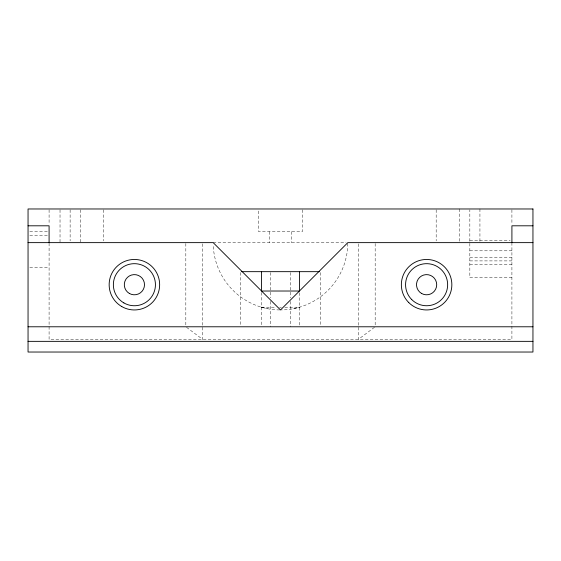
<?xml version="1.0" encoding="UTF-8"?>
<svg xmlns="http://www.w3.org/2000/svg" width="561" height="561" viewBox="0 0 561 561"><rect width="100%" height="100%" fill="white"/><g stroke="black" fill="none" stroke-linecap="round" stroke-linejoin="round"><path stroke-width="0.42" stroke-dasharray="2.81 2.1" d="M374.496 327.287L358.339 339.405L358.339 243.502M293.634 308.662L300.044 307.056M29.803 231.721L48.211 231.721M29.803 235.276L49.088 235.276M469.838 240.704L510.159 240.704M213.18 242.633L346.081 242.633M469.838 250.802L511.913 250.802M469.838 257.772L511.913 257.772M469.838 260.9L511.913 260.9M469.838 264.266L511.913 264.266M29.803 267.632L49.088 267.632M511.913 277.73L469.838 277.73L469.838 209.835M261.566 307.204L276.194 307.204M279.637 307.204L281.363 307.204M284.806 307.204L299.434 307.204M260.956 307.056L267.366 308.662M186.532 327.308L202.661 339.405L202.661 243.502M511.913 209.828L511.913 224.428M511.913 242.633L511.913 339.405L49.088 339.405L49.088 242.997M479.935 208.973L479.935 242.633M459.74 208.973L459.74 242.633M436.178 209.835L436.178 240.907M375.169 243.509L375.169 325.029M320.261 272.541L320.261 325.029M302.379 209.849L302.379 231.693L258.621 231.693L258.621 209.849M299.434 292.765L299.434 325.078M291.44 231.693L291.44 242.633M290.598 272.541L290.598 297.912M290.598 301.411L290.598 326.783M270.402 272.541L270.402 297.912M270.402 301.411L270.402 326.783M269.56 231.693L269.56 242.633M261.566 292.47L261.566 325.078M240.739 272.541L240.739 325.029M185.831 243.509L185.831 325.029M103.785 209.835L103.785 240.907M80.223 209.835L80.223 242.633M70.125 209.835L70.125 240.907M60.027 209.835L60.027 242.633M49.088 209.828L49.088 224.428M347.813 243.46A67.32 67.32 0 0 1 281.327 309.945M279.673 309.945A67.32 67.32 0 0 1 213.229 245.108"/><path stroke-width="0.84" d="M28.05 225.803L49.088 225.803L49.088 242.633M532.95 225.803L511.913 225.803L511.913 242.633M28.05 242.633L213.18 242.633L280.5 309.953L347.82 242.633L532.95 242.633M241.511 271.664L319.49 271.664M28.05 326.783L532.95 326.783M28.05 341.354L532.95 341.354M299.434 271.664L299.434 291.019L261.566 291.019L261.566 271.664M532.95 208.973L28.05 208.973L28.05 352.028L532.95 352.028L532.95 208.973M408.752 302.561A25.245 25.245 0 0 0 450.988 291.243A25.245 25.245 0 0 0 420.07 260.325A25.245 25.245 0 0 0 408.752 302.561M411.732 299.581A21.038 21.038 0 0 0 446.928 290.149A21.038 21.038 0 0 0 421.164 264.385A21.038 21.038 0 0 0 411.732 299.581M129.353 293.452A10.098 10.098 0 0 0 144.5 284.708A10.098 10.098 0 0 0 129.353 275.963A10.098 10.098 0 0 0 129.353 293.452M121.779 306.572A25.245 25.245 0 0 0 159.647 284.708A25.245 25.245 0 0 0 121.779 262.843A25.245 25.245 0 0 0 121.779 306.572M123.883 302.926A21.038 21.038 0 0 0 155.439 284.708A21.038 21.038 0 0 0 123.883 266.489A21.038 21.038 0 0 0 123.883 302.926M421.556 293.452A10.098 10.098 0 0 0 436.703 284.708A10.098 10.098 0 0 0 421.556 275.963A10.098 10.098 0 0 0 421.556 293.452"/></g></svg>
